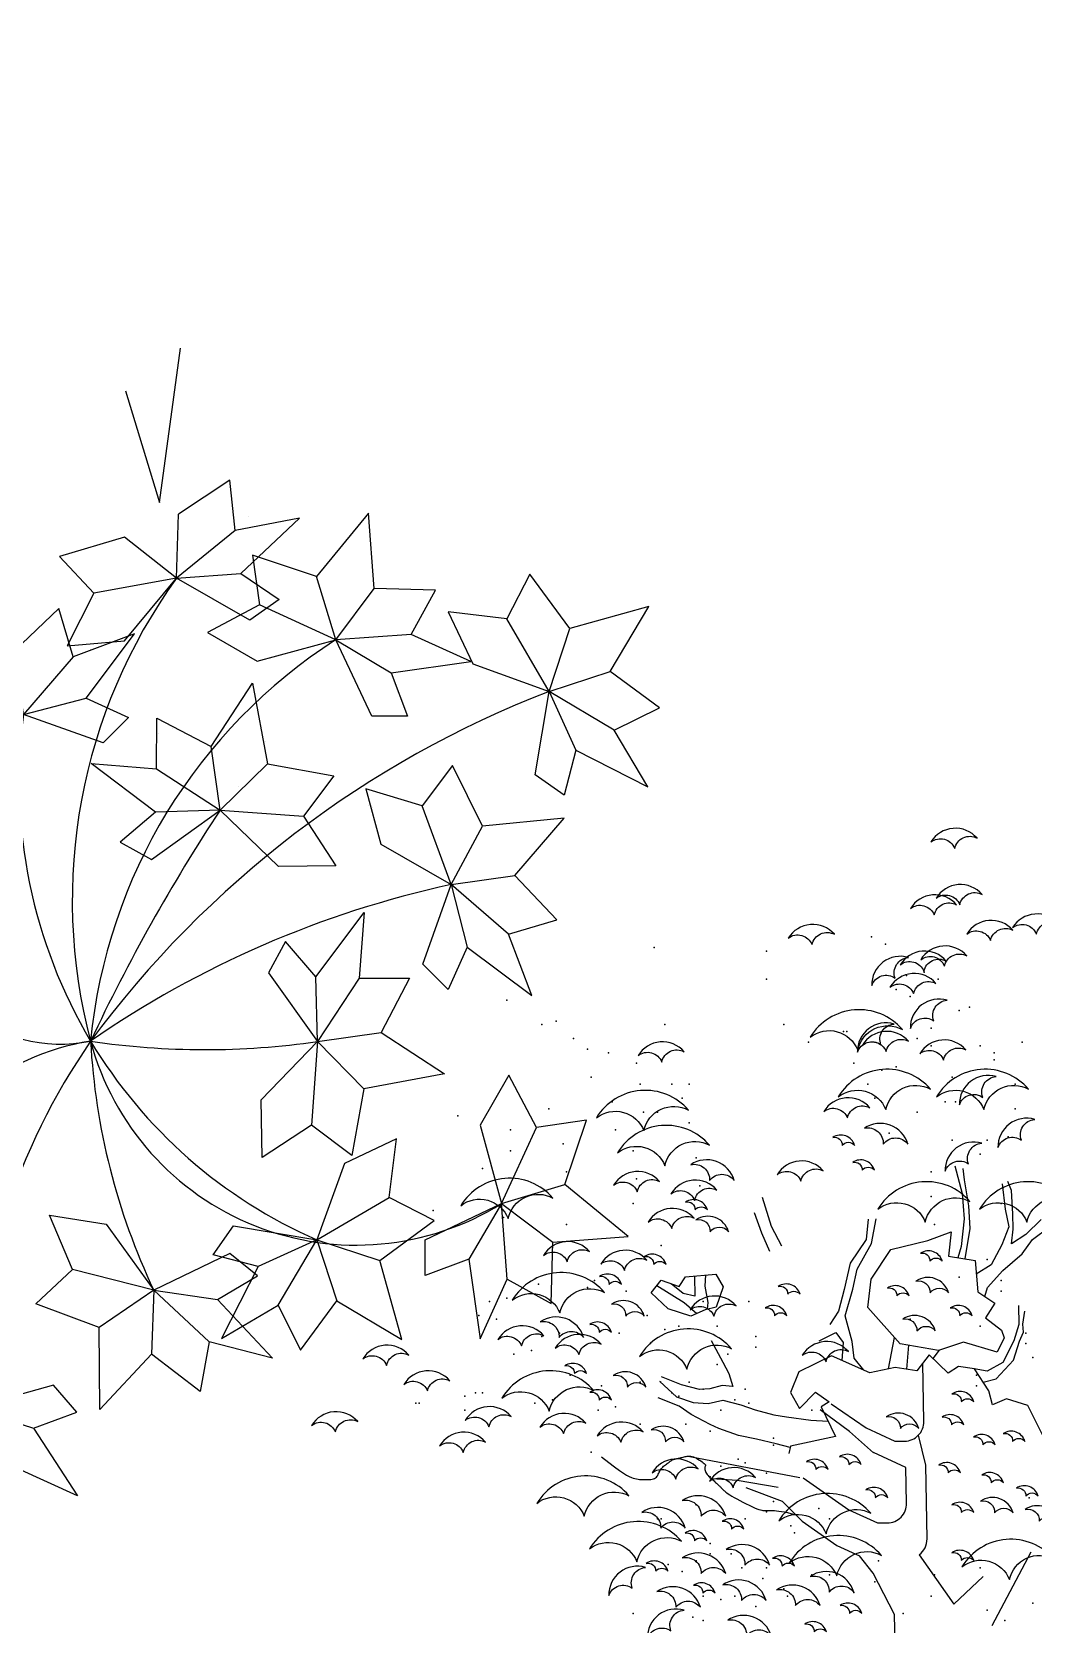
# Model space of a CAD drawing. Header units: millimetres. Extents: x 209.8 to 281.8, y 45 to 110.
# Drawn here: x 250.23 to 250.655, y 80.23 to 80.906 of the extents above; entities that cross this region are included whole.
import ezdxf

# ---------------------------------------------------------------- set-up
doc = ezdxf.new("R2010")
doc.units = ezdxf.units.MM
doc.header["$LTSCALE"] = 0.65
doc.linetypes.add('DASHED', pattern=[0.75, 0.5, -0.25])
for name, color, linetype in [('ARBOLES', 95, 'Continuous'), ('cajones', 235, 'Continuous'), ('murosgrueso', 5, 'Continuous'), ('plazaacceso', 251, 'Continuous')]:
    doc.layers.add(name, color=color, linetype=linetype)

# ---------------------------------------------------------------- blocks, each defined once
blk = doc.blocks.new('arb-pl51')
for p, q in [((0.00559, 0.00176), (0.00498, 0.03474)), ((-0.14384, 0.02448), (-0.13441, 0.01579)), ((-0.14313, 0.02404), (-0.14384, 0.02448)), ((-0.13441, 0.01579), (-0.12501, 0.01248)), ((-0.12501, 0.01248), (-0.11654, 0.01196)), ((-0.11654, 0.01196), (-0.10819, 0.01382)), ((-0.10819, 0.01382), (-0.098, 0.01119)), ((-0.098, 0.01119), (-0.08994, 0.00835)), ((-0.04677, 0.01184), (-0.02711, -0.00186)), ((-0.08994, 0.00835), (-0.07938, 0.00558)), ((-0.07938, 0.00558), (-0.07211, 0.00439)), ((-0.07211, 0.00439), (-0.05839, 0.00243)), ((-0.05839, 0.00243), (-0.04849, 0.00189)), ((-0.03652, -0.00393), (-0.0531, 0.00839)), ((-0.02295, -0.01597), (-0.03652, -0.00393)), ((-0.02711, -0.00186), (-0.01089, -0.00936)), ((-0.12682, -0.01797), (-0.10211, -0.02272)), ((-0.01089, -0.00936), (-0.00527, -0.00934)), ((-0.10211, -0.02272), (-0.06455, -0.02987)), ((-0.00419, -0.04453), (-0.00457, -0.02418)), ((-0.10008, -0.03164), (-0.11447, -0.03077)), ((-0.07679, -0.03562), (-0.10008, -0.03164)), ((-0.06273, -0.03015), (-0.0369, -0.04816)), ((-0.0369, -0.04816), (-0.02068, -0.05565)), ((-0.02068, -0.05565), (-0.01506, -0.05563)), ((-0.02299, -0.08398), (-0.0309, -0.07423)), ((0.00304, -0.07365), (0.02258, -0.10162)), ((0.06612, -0.07211), (0.04417, -0.11386)), ((-0.01101, -0.10734), (-0.02299, -0.08398)), ((0.02258, -0.10162), (0.03917, -0.08594)), ((-0.01017, -0.15047), (-0.01101, -0.10734))]:
    blk.add_line(p, q)
for points in [[(0.02306, 0.32598, -0.500189), (0.03571, 0.33178, 0.508573), (0.00963, 0.32962, -0.500189)], [(0.01147, 0.28834, -0.500189), (0.02412, 0.29413, 0.508573), (-0.00196, 0.29198, -0.500189)], [(0.02596, 0.29413, -0.500189), (0.03861, 0.29992, 0.508573), (0.01253, 0.29777, -0.500189)], [(0.0693, 0.27752, -0.500189), (0.08195, 0.28332, 0.508573), (0.05587, 0.28116, -0.500189)], [(-0.0577, 0.27157, -0.500189), (-0.04506, 0.27737, 0.508573), (-0.07113, 0.27521, -0.500189)], [(0.04334, 0.27386, -0.500189), (0.05599, 0.27966, 0.508573), (0.02991, 0.2775, -0.500189)], [(0.01726, 0.25938, -0.500189), (0.02991, 0.26518, 0.508573), (0.00384, 0.26302, -0.500189)], [(-0.01062, 0.25258, -0.500189), (-0.00311, 0.26429, 0.508573), (-0.02388, 0.24838, -0.500189)], [(0.00567, 0.25648, -0.500189), (0.01832, 0.26228, 0.508573), (-0.00776, 0.26013, -0.500189)], [(-0.00016, 0.24381, -0.500189), (0.01249, 0.24961, 0.508573), (-0.01358, 0.24745, -0.500189)], [(-0.03183, 0.21191, -0.500189), (-0.00653, 0.22351, 0.508573), (-0.05868, 0.2192, -0.500189)], [(0.01123, 0.22836, -0.500189), (0.01874, 0.24008, 0.508573), (-0.00203, 0.22417, -0.500189)], [(-0.01872, 0.21493, -0.500189), (-0.01121, 0.22664, 0.508573), (-0.03198, 0.21073, -0.500189)], [(-0.14275, 0.20514, -0.500189), (-0.1301, 0.21094, 0.508573), (-0.15617, 0.20878, -0.500189)], [(-0.01574, 0.21109, -0.500189), (-0.00309, 0.21689, 0.508573), (-0.02917, 0.21473, -0.500189)], [(0.01672, 0.20621, -0.500189), (0.02937, 0.21201, 0.508573), (0.00329, 0.20985, -0.500189)], [(-0.01595, 0.1782, -0.500189), (0.00934, 0.1898, 0.508573), (-0.04281, 0.18549, -0.500189)], [(0.03961, 0.1782, -0.500189), (0.06491, 0.1898, 0.508573), (0.01276, 0.18549, -0.500189)], [(0.039, 0.18515, -0.500189), (0.0465, 0.19687, 0.508573), (0.02573, 0.18096, -0.500189)], [(-0.15288, 0.1663, -0.500189), (-0.12758, 0.1779, 0.508573), (-0.17974, 0.17359, -0.500189)], [(-0.03762, 0.17348, -0.500189), (-0.02497, 0.17928, 0.508573), (-0.05105, 0.17712, -0.500189)], [(0.06085, 0.16094, -0.500189), (0.06835, 0.17265, 0.508573), (0.04758, 0.15674, -0.500189)], [(-0.14097, 0.14647, -0.500189), (-0.11568, 0.15807, 0.508573), (-0.16783, 0.15376, -0.500189)], [(-0.04056, 0.15796, -0.500189), (-0.0336, 0.15796, 0.508573), (-0.04591, 0.16241, -0.500189)], [(-0.01736, 0.15872, -0.500189), (-0.00345, 0.15873, 0.508573), (-0.02806, 0.16763, -0.500189)], [(0.03089, 0.1475, -0.500189), (0.0384, 0.15921, 0.508573), (0.01763, 0.14331, -0.500189)], [(-0.11568, 0.13814, -0.500189), (-0.10177, 0.13814, 0.508573), (-0.12638, 0.14704, -0.500189)], [(-0.06404, 0.13776, -0.500189), (-0.05139, 0.14356, 0.508573), (-0.07747, 0.1414, -0.500189)], [(-0.02932, 0.14392, -0.500189), (-0.02237, 0.14392, 0.508573), (-0.03467, 0.14837, -0.500189)], [(-0.22971, 0.11657, -0.500189), (-0.20441, 0.12817, 0.508573), (-0.25657, 0.12386, -0.500189)], [(-0.15664, 0.13177, -0.500189), (-0.14399, 0.13756, 0.508573), (-0.17007, 0.13541, -0.500189)], [(-0.12417, 0.12688, -0.500189), (-0.11153, 0.13268, 0.508573), (-0.1376, 0.13053, -0.500189)], [(0.00644, 0.11459, -0.500189), (0.03174, 0.12619, 0.508573), (-0.02042, 0.12188, -0.500189)], [(0.06399, 0.11459, -0.500189), (0.08929, 0.12619, 0.508573), (0.03713, 0.12188, -0.500189)], [(-0.1239, 0.12146, -0.500189), (-0.11694, 0.12146, 0.508573), (-0.12924, 0.12591, -0.500189)], [(-0.13708, 0.11094, -0.500189), (-0.12443, 0.11674, 0.508573), (-0.15051, 0.11458, -0.500189)], [(-0.11537, 0.10913, -0.500189), (-0.10494, 0.10913, 0.508573), (-0.12339, 0.11581, -0.500189)], [(-0.19633, 0.0921, -0.500189), (-0.18368, 0.0979, 0.508573), (-0.20975, 0.09575, -0.500189)], [(-0.16386, 0.08722, -0.500189), (-0.15122, 0.09302, 0.508573), (-0.17729, 0.09086, -0.500189)], [(-0.14731, 0.09058, -0.500189), (-0.14035, 0.09058, 0.508573), (-0.15265, 0.09503, -0.500189)], [(0.00907, 0.09245, -0.500189), (0.01603, 0.09246, 0.508573), (0.00372, 0.09691, -0.500189)], [(-0.20051, 0.06318, -0.500189), (-0.17521, 0.07478, 0.508573), (-0.22736, 0.07046, -0.500189)], [(-0.17259, 0.07935, -0.500189), (-0.16563, 0.07935, 0.508573), (-0.17794, 0.0838, -0.500189)], [(0.00917, 0.07451, -0.500189), (0.0196, 0.07451, 0.508573), (0.00115, 0.08118, -0.500189)], [(-0.11327, 0.06136, -0.500189), (-0.10062, 0.06716, 0.508573), (-0.1267, 0.065, -0.500189)], [(-0.07146, 0.07374, -0.500189), (-0.0645, 0.07374, 0.508573), (-0.07681, 0.07819, -0.500189)], [(-0.00966, 0.0728, -0.500189), (-0.0027, 0.0728, 0.508573), (-0.01501, 0.07725, -0.500189)], [(-0.16313, 0.0614, -0.500189), (-0.15269, 0.06141, 0.508573), (-0.17115, 0.06808, -0.500189)], [(-0.07895, 0.06157, -0.500189), (-0.07199, 0.06158, 0.508573), (-0.0843, 0.06602, -0.500189)], [(0.02592, 0.06157, -0.500189), (0.03288, 0.06158, 0.508573), (0.02058, 0.06602, -0.500189)], [(-0.22212, 0.04451, -0.500189), (-0.20948, 0.05031, 0.508573), (-0.23555, 0.04815, -0.500189)], [(-0.2009, 0.04924, -0.500189), (-0.18698, 0.04925, 0.508573), (-0.21159, 0.05814, -0.500189)], [(-0.17821, 0.05222, -0.500189), (-0.17125, 0.05222, 0.508573), (-0.18355, 0.05667, -0.500189)], [(-0.1285, 0.0313, -0.500189), (-0.10321, 0.0429, 0.508573), (-0.15536, 0.03859, -0.500189)], [(0.00168, 0.05298, -0.500189), (0.01211, 0.05299, 0.508573), (-0.00634, 0.05966, -0.500189)], [(-0.18966, 0.03963, -0.500189), (-0.17701, 0.04542, 0.508573), (-0.20309, 0.04327, -0.500189)], [(-0.04977, 0.03558, -0.500189), (-0.03712, 0.04138, 0.508573), (-0.0632, 0.03922, -0.500189)], [(-0.29858, 0.03352, -0.500189), (-0.28593, 0.03931, 0.508573), (-0.31201, 0.03716, -0.500189)], [(-0.2754, 0.01904, -0.500189), (-0.26275, 0.02484, 0.508573), (-0.28883, 0.02268, -0.500189)], [(-0.20646, 0.00765, -0.500189), (-0.18116, 0.01925, 0.508573), (-0.23332, 0.01494, -0.500189)], [(-0.19225, 0.02882, -0.500189), (-0.1853, 0.02882, 0.508573), (-0.1976, 0.03327, -0.500189)], [(-0.16219, 0.02117, -0.500189), (-0.15176, 0.02117, 0.508573), (-0.17021, 0.02784, -0.500189)], [(-0.17821, 0.01385, -0.500189), (-0.17125, 0.01385, 0.508573), (-0.18355, 0.0183, -0.500189)], [(0.02686, 0.01291, -0.500189), (0.03382, 0.01292, 0.508573), (0.02151, 0.01737, -0.500189)], [(-0.24063, -0.00123, -0.500189), (-0.22798, 0.00457, 0.508573), (-0.25405, 0.00241, -0.500189)], [(-0.32755, -0.00413, -0.500189), (-0.31491, 0.00167, 0.508573), (-0.34098, -0.00049, -0.500189)], [(-0.19831, -0.00507, -0.500189), (-0.18566, 0.00073, 0.508573), (-0.21174, -0.00143, -0.500189)], [(-0.16585, -0.00995, -0.500189), (-0.1532, -0.00415, 0.508573), (-0.17928, -0.00631, -0.500189)], [(-0.00769, -0.00223, -0.500189), (0.00275, -0.00222, 0.508573), (-0.01571, 0.00445, -0.500189)], [(0.02124, -0.00019, -0.500189), (0.0282, -0.00018, 0.508573), (0.0159, 0.00426, -0.500189)], [(-0.25511, -0.01571, -0.500189), (-0.24247, -0.00991, 0.508573), (-0.26854, -0.01207, -0.500189)], [(-0.14065, -0.00971, -0.500189), (-0.13022, -0.00971, 0.508573), (-0.14867, -0.00303, -0.500189)], [(0.03903, -0.01142, -0.500189), (0.04599, -0.01141, 0.508573), (0.03369, -0.00696, -0.500189)], [(0.05589, -0.00954, -0.500189), (0.06285, -0.00954, 0.508573), (0.05054, -0.00509, -0.500189)], [(-0.03681, -0.02265, -0.500189), (-0.02986, -0.02264, 0.508573), (-0.04216, -0.01819, -0.500189)], [(-0.13481, -0.03085, -0.500189), (-0.12216, -0.02505, 0.508573), (-0.14824, -0.02721, -0.500189)], [(-0.10235, -0.03573, -0.500189), (-0.0897, -0.02993, 0.508573), (-0.11577, -0.03209, -0.500189)], [(-0.05554, -0.02545, -0.500189), (-0.04858, -0.02545, 0.508573), (-0.06089, -0.021, -0.500189)], [(0.01937, -0.02732, -0.500189), (0.02633, -0.02732, 0.508573), (0.01402, -0.02287, -0.500189)], [(-0.18662, -0.05184, -0.500189), (-0.16132, -0.04024, 0.508573), (-0.21347, -0.04456, -0.500189)], [(-0.02183, -0.04136, -0.500189), (-0.01487, -0.04136, 0.508573), (-0.02718, -0.03691, -0.500189)], [(0.04372, -0.03294, -0.500189), (0.05067, -0.03294, 0.508573), (0.03837, -0.02849, -0.500189)], [(0.06338, -0.04042, -0.500189), (0.07034, -0.04042, 0.508573), (0.05803, -0.03597, -0.500189)], [(-0.12048, -0.05189, -0.500189), (-0.10657, -0.05188, 0.508573), (-0.13117, -0.04298, -0.500189)], [(-0.04969, -0.06176, -0.500189), (-0.02439, -0.05016, 0.508573), (-0.07654, -0.05447, -0.500189)], [(0.02686, -0.04978, -0.500189), (0.03382, -0.04978, 0.508573), (0.02151, -0.04533, -0.500189)], [(0.04569, -0.04995, -0.500189), (0.05612, -0.04995, 0.508573), (0.03767, -0.04327, -0.500189)], [(-0.14338, -0.05856, -0.500189), (-0.12946, -0.05856, 0.508573), (-0.15407, -0.04966, -0.500189)], [(-0.10325, -0.05912, -0.500189), (-0.09629, -0.05912, 0.508573), (-0.1086, -0.05467, -0.500189)], [(0.07097, -0.05463, -0.500189), (0.0814, -0.05463, 0.508573), (0.06295, -0.04795, -0.500189)], [(-0.15685, -0.07762, -0.500189), (-0.13155, -0.06603, 0.508573), (-0.18371, -0.07034, -0.500189)], [(-0.12424, -0.06579, -0.500189), (-0.11728, -0.06579, 0.508573), (-0.12959, -0.06134, -0.500189)], [(-0.04373, -0.08555, -0.500189), (-0.01844, -0.07396, 0.508573), (-0.07059, -0.07827, -0.500189)], [(-0.09567, -0.07954, -0.500189), (-0.08176, -0.07953, 0.508573), (-0.10637, -0.07063, -0.500189)], [(0.02686, -0.07692, -0.500189), (0.03382, -0.07692, 0.508573), (0.02151, -0.07247, -0.500189)], [(0.05407, -0.08769, -0.500189), (0.07936, -0.07609, 0.508573), (0.02721, -0.0804, -0.500189)], [(-0.15945, -0.09249, -0.500189), (-0.15194, -0.08077, 0.508573), (-0.17272, -0.09668, -0.500189)], [(-0.14619, -0.08295, -0.500189), (-0.13923, -0.08295, 0.508573), (-0.15153, -0.0785, -0.500189)], [(-0.12048, -0.08431, -0.500189), (-0.10657, -0.0843, 0.508573), (-0.13117, -0.0754, -0.500189)], [(-0.07463, -0.08009, -0.500189), (-0.06767, -0.08009, 0.508573), (-0.07998, -0.07564, -0.500189)], [(-0.11947, -0.09535, -0.500189), (-0.11251, -0.09535, 0.508573), (-0.12482, -0.0909, -0.500189)], [(-0.09758, -0.09956, -0.500189), (-0.08367, -0.09956, 0.508573), (-0.10827, -0.09066, -0.500189)], [(-0.04797, -0.09479, -0.500189), (-0.03405, -0.09479, 0.508573), (-0.05866, -0.08589, -0.500189)], [(-0.13479, -0.10337, -0.500189), (-0.12088, -0.10337, 0.508573), (-0.14548, -0.09447, -0.500189)], [(-0.06705, -0.10242, -0.500189), (-0.05314, -0.10242, 0.508573), (-0.07774, -0.09352, -0.500189)], [(-0.1376, -0.1167, -0.500189), (-0.13009, -0.10498, 0.508573), (-0.15087, -0.12089, -0.500189)], [(-0.09472, -0.11958, -0.500189), (-0.08081, -0.11958, 0.508573), (-0.10541, -0.11068, -0.500189)], [(-0.03647, -0.10679, -0.500189), (-0.02951, -0.10679, 0.508573), (-0.04181, -0.10234, -0.500189)], [(-0.0565, -0.11728, -0.500189), (-0.04954, -0.11728, 0.508573), (-0.06185, -0.11283, -0.500189)]]:
    blk.add_lwpolyline(points, format="xyb", close=True)
for points in [[(0.02307, 0.14633), (0.02726, 0.1308), (0.02853, 0.11649), (0.02682, 0.10075), (0.02488, 0.0944)], [(0.02897, 0.09374), (0.03179, 0.11094), (0.03107, 0.12369), (0.02863, 0.13856), (0.02794, 0.14494)], [(0.05004, 0.13615), (0.05156, 0.12182), (0.0538, 0.11183), (0.04969, 0.10175), (0.04376, 0.09038), (0.03528, 0.08519)], [(0.07201, 0.11613), (0.06327, 0.10753), (0.05523, 0.10226), (0.05623, 0.11056), (0.0559, 0.11933), (0.0553, 0.13245), (0.05322, 0.13756)], [(-0.07482, 0.10095), (-0.08064, 0.11216), (-0.08574, 0.12852)], [(-0.09043, 0.12004), (-0.08636, 0.10841), (-0.08184, 0.09811)], [(-0.02584, 0.11616), (-0.02708, 0.1048), (-0.03612, 0.09124), (-0.03941, 0.07647), (-0.04278, 0.0642), (-0.04752, 0.05656)], [(-0.02829, 0.03075), (-0.0339, 0.03759), (-0.03497, 0.04703), (-0.03893, 0.06147), (-0.03453, 0.07667), (-0.03208, 0.08789), (-0.02409, 0.10237), (-0.02135, 0.11636)], [(0.04014, 0.07245), (0.04174, 0.07764), (0.0503, 0.08712), (0.06136, 0.09667), (0.06711, 0.1048), (0.07681, 0.11185)], [(-0.1243, 0.08406), (-0.12396, 0.07266), (-0.13073, 0.07409), (-0.13741, 0.07968)], [(-0.11689, 0.06524), (-0.11657, 0.06909), (-0.11813, 0.07829), (-0.11787, 0.08466)], [(-0.14551, 0.07871), (-0.13004, 0.06904), (-0.12287, 0.06284)], [(0.05913, 0.0673), (0.05931, 0.05661), (0.05649, 0.04745), (0.05026, 0.03523), (0.04137, 0.03027), (0.03419, 0.03157)], [(0.03917, 0.02405), (0.04657, 0.02596), (0.05646, 0.03647), (0.05984, 0.04723), (0.06202, 0.05223), (0.06169, 0.05674), (0.06269, 0.06424)], [(-0.11472, 0.0476), (-0.10827, 0.03541), (-0.10478, 0.02896), (-0.10261, 0.02147), (-0.10858, 0.02206), (-0.11553, 0.02026), (-0.12144, 0.01987), (-0.13163, 0.0225), (-0.14286, 0.02703)], [(-0.05362, 0.04746), (-0.04413, 0.05219), (-0.03997, 0.04646), (-0.04077, 0.03623)], [(-0.01442, 0.03152), (-0.01098, 0.04933)], [(0.07374, -0.01637), (0.07369, -0.00776), (0.06445, 0.01083), (0.05235, 0.01466), (0.0444, 0.01114), (0.0424, 0.01911), (0.03428, 0.03155), (0.02514, 0.03284), (0.01944, 0.02908), (0.00871, 0.03956), (0.0017, 0.0305), (-0.01055, 0.03233), (-0.02504, 0.02932), (-0.04666, 0.03882), (-0.06512, 0.02994), (-0.06981, 0.01815), (-0.06475, 0.00911), (-0.05573, 0.01842), (-0.04808, 0.01286), (-0.05246, 0.01014), (-0.04437, -0.00667)], [(-0.00311, 0.04494), (-0.00426, 0.03139)], [(0.01089, 0.03743), (0.01443, 0.04213)], [(-0.07005, -0.0129), (-0.07791, -0.01087), (-0.08908, -0.0083), (-0.09933, -0.00619), (-0.11044, -0.00227), (-0.11539, 0.00002), (-0.12603, 0.0057), (-0.13299, 0.01049), (-0.14472, 0.01513)], [(-0.04437, -0.00667), (-0.06986, -0.01213), (-0.07089, -0.01637)], [(-0.1768, -0.01827), (-0.1728, -0.02143), (-0.16947, -0.02395), (-0.16673, -0.02592), (-0.1645, -0.02742), (-0.16269, -0.02852), (-0.16121, -0.0293), (-0.15998, -0.02985), (-0.1589, -0.03023), (-0.15792, -0.03052), (-0.15699, -0.03073), (-0.15612, -0.03089), (-0.15528, -0.03099), (-0.15447, -0.03106), (-0.15368, -0.03109), (-0.15289, -0.0311), (-0.15209, -0.0311), (-0.15128, -0.0311), (-0.15047, -0.03109), (-0.14967, -0.03105), (-0.14888, -0.03098), (-0.14814, -0.03087), (-0.14744, -0.03069), (-0.14681, -0.03045), (-0.14626, -0.03013), (-0.14579, -0.02972), (-0.14539, -0.02924), (-0.14505, -0.0287), (-0.14475, -0.02811), (-0.14446, -0.0275), (-0.14418, -0.02688), (-0.14387, -0.02626), (-0.14353, -0.02566), (-0.14314, -0.02509), (-0.14271, -0.02456), (-0.14223, -0.02406), (-0.14173, -0.02359), (-0.14121, -0.02315), (-0.14069, -0.02273), (-0.14016, -0.02234), (-0.13964, -0.02196), (-0.13914, -0.02161), (-0.13866, -0.02128), (-0.1382, -0.02096), (-0.13777, -0.02068), (-0.13736, -0.02042), (-0.13699, -0.02019), (-0.13664, -0.01999), (-0.13633, -0.01983), (-0.13606, -0.0197), (-0.13581, -0.0196), (-0.13557, -0.01952), (-0.13534, -0.01946), (-0.13509, -0.01941), (-0.13483, -0.01936), (-0.13453, -0.01931), (-0.13419, -0.01924), (-0.1338, -0.01916), (-0.13336, -0.01906), (-0.13288, -0.01895), (-0.13237, -0.01883), (-0.13183, -0.0187), (-0.13127, -0.01856), (-0.13069, -0.01842), (-0.13011, -0.01827), (-0.12952, -0.01813), (-0.12893, -0.018), (-0.12833, -0.01789), (-0.1277, -0.01783), (-0.12705, -0.01783), (-0.12636, -0.01789), (-0.12563, -0.01803), (-0.12485, -0.01827), (-0.12403, -0.01861), (-0.12317, -0.01904), (-0.12231, -0.01952), (-0.12147, -0.02004), (-0.12068, -0.02057), (-0.11996, -0.02109), (-0.11933, -0.02156), (-0.11882, -0.02196), (-0.11845, -0.02229), (-0.11821, -0.02254), (-0.11807, -0.02274), (-0.11802, -0.02291), (-0.11803, -0.02308), (-0.11808, -0.02325), (-0.11816, -0.02346), (-0.11824, -0.02371), (-0.1183, -0.02404), (-0.11834, -0.02443), (-0.11833, -0.02488), (-0.11829, -0.02537), (-0.11818, -0.02589), (-0.11802, -0.02645), (-0.11778, -0.02702), (-0.11746, -0.0276), (-0.11705, -0.02819), (-0.11657, -0.02876), (-0.11604, -0.02933), (-0.11547, -0.02989), (-0.11488, -0.03043), (-0.11429, -0.03094), (-0.11371, -0.03143), (-0.11318, -0.03188), (-0.11269, -0.0323), (-0.11226, -0.03269), (-0.11186, -0.03305), (-0.1115, -0.03339), (-0.11117, -0.03371), (-0.11085, -0.03401), (-0.11055, -0.03431), (-0.11026, -0.0346), (-0.10997, -0.0349), (-0.10968, -0.03519), (-0.10939, -0.03548), (-0.10909, -0.03577), (-0.1088, -0.03606), (-0.10851, -0.03635), (-0.10822, -0.03665), (-0.10793, -0.03694), (-0.10763, -0.03723), (-0.1073, -0.03754), (-0.10692, -0.03787), (-0.10644, -0.03825), (-0.10585, -0.03868), (-0.10511, -0.03918), (-0.10419, -0.03976), (-0.10306, -0.04044), (-0.10171, -0.04122), (-0.10018, -0.04207), (-0.09852, -0.04297), (-0.09679, -0.04389), (-0.09504, -0.04479), (-0.09332, -0.04563), (-0.0917, -0.0464), (-0.09022, -0.04705), (-0.08893, -0.04756), (-0.08783, -0.04795), (-0.08689, -0.04822), (-0.08611, -0.04841), (-0.08546, -0.04852), (-0.08494, -0.04858), (-0.08452, -0.0486), (-0.08419, -0.0486), (-0.08393, -0.0486), (-0.08371, -0.0486), (-0.08351, -0.0486), (-0.08329, -0.0486), (-0.08302, -0.0486), (-0.08268, -0.0486), (-0.08224, -0.0486), (-0.08166, -0.0486), (-0.08092, -0.04861), (-0.08002, -0.04862), (-0.07897, -0.04866), (-0.07777, -0.04875), (-0.07642, -0.04889), (-0.07493, -0.0491), (-0.0733, -0.04938), (-0.07154, -0.04977), (-0.06966, -0.05026), (-0.0677, -0.05083), (-0.06683, -0.0511)], [(-0.00457, -0.02418), (-0.02289, -0.01582)], [(-0.09518, -0.03562), (-0.0746, -0.04329), (-0.06332, -0.05463), (-0.04366, -0.06833), (-0.0309, -0.07423)]]:
    blk.add_lwpolyline(points)
for points in [[(0.04715, 0.04089), (0.02805, 0.04662), (0.01395, 0.04197), (-0.00776, 0.04575), (-0.0261, 0.06616), (-0.0243, 0.08225), (-0.01308, 0.09902), (0.00791, 0.10413), (0.02116, 0.10908), (0.0196, 0.09524), (0.03466, 0.09284), (0.0361, 0.07506), (0.04582, 0.06877), (0.04058, 0.06046), (0.04964, 0.05345), (0.051, 0.04913)], [(-0.11194, 0.0665), (-0.11826, 0.06488), (-0.12621, 0.06136), (-0.13916, 0.06549), (-0.14884, 0.07464), (-0.14308, 0.08167), (-0.13283, 0.07808), (-0.12939, 0.08359), (-0.1121, 0.0852), (-0.10791, 0.07798)]]:
    blk.add_lwpolyline(points, close=True)
blk.add_lwpolyline([(0.00304, -0.07365, 0.241861), (0.00742, -0.06471), (0.00665, -0.02297), (0.00258, -0.00596)], format="xyb")
for centre in [(-0.00531, 0.00156), (-0.01509, -0.04473)]:
    blk.add_arc(centre, 0.0109, 270.16188, 1.06766)
for p in [(-0.02403, 0.27586), (-0.01609, 0.27189), (-0.14707, 0.26991), (-0.08356, 0.26793), (-0.00419, 0.25405), (0.00574, 0.25603), (-0.08356, 0.25206), (-0.01014, 0.24611), (0.01367, 0.25206), (-0.23041, 0.24016), (-0.0022, 0.24215), (0.03153, 0.2362), (-0.21057, 0.22628), (-0.20263, 0.22827), (-0.14111, 0.22628), (-0.07364, 0.22628), (0.02558, 0.23421), (-0.19271, 0.21835), (-0.05975, 0.21637), (-0.03991, 0.22232), (-0.03792, 0.22232), (-0.02998, 0.21835), (0.00177, 0.21835), (0.00971, 0.2243), (0.0613, 0.21637), (-0.18477, 0.2124), (-0.17286, 0.21042), (0.00971, 0.21438), (0.03749, 0.21438), (0.04543, 0.21042), (-0.15699, 0.20447), (-0.03395, 0.20447), (-0.01808, 0.2005), (-0.01014, 0.20248), (0.04543, 0.20645), (-0.18279, 0.19654), (-0.155, 0.19257), (-0.13714, 0.19257), (-0.12722, 0.19257), (-0.02601, 0.19257), (0.02161, 0.19654), (0.05733, 0.19257), (-0.17088, 0.18265), (-0.13119, 0.18464), (-0.02205, 0.18464), (0.01764, 0.18265), (0.01764, 0.18265), (0.0236, 0.18265), (-0.2582, 0.17472), (-0.2066, 0.17869), (-0.15302, 0.1767), (-0.14508, 0.1767), (-0.03792, 0.17472), (0.00177, 0.1767), (0.05733, 0.17869), (-0.22843, 0.16679), (-0.1689, 0.16679), (-0.12722, 0.17075), (-0.01411, 0.16481), (0.05336, 0.16282), (-0.22843, 0.15489), (-0.19866, 0.15886), (-0.15897, 0.15489), (0.02161, 0.16084), (0.04146, 0.16084), (-0.2443, 0.14497), (-0.12325, 0.15092), (0.03749, 0.15291), (-0.19668, 0.14299), (-0.15699, 0.13902), (0.00971, 0.14299), (-0.12127, 0.13506), (0.00971, 0.12911), (-0.27209, 0.12118), (-0.2324, 0.11721), (-0.15897, 0.12514), (0.04939, 0.12514), (-0.19668, 0.11324), (0.01169, 0.11324), (-0.1431, 0.10135), (0.04146, 0.09341), (-0.1808, 0.08151), (0.02558, 0.0835), (0.04939, 0.08151), (-0.21255, 0.07953), (-0.18477, 0.07755), (-0.16294, 0.07557), (0.04939, 0.07557), (-0.24034, 0.06962), (-0.23041, 0.0716), (-0.11928, 0.06962), (-0.09349, 0.06962), (-0.24629, 0.06168), (-0.23637, 0.0597), (-0.15104, 0.06168), (-0.13318, 0.05573), (-0.11135, 0.05573), (-0.0022, 0.0597), (0.03749, 0.05573), (-0.21057, 0.04978), (-0.20065, 0.05177), (-0.16691, 0.05177), (-0.14905, 0.04582), (-0.14111, 0.05375), (-0.08952, 0.04978), (0.06329, 0.05177), (0.06329, 0.04582), (-0.22644, 0.03987), (-0.21652, 0.04185), (-0.10539, 0.03987), (-0.08952, 0.04384), (0.06725, 0.03789), (-0.19469, 0.02797), (-0.11135, 0.03392), (0.0355, 0.02797), (-0.24827, 0.01805), (-0.2443, 0.01805), (-0.17683, 0.02202), (-0.155, 0.024), (-0.13714, 0.01805), (-0.12722, 0.024), (-0.11928, 0.02004), (-0.09547, 0.02004), (0.0355, 0.02202), (-0.28201, 0.01211), (-0.28002, 0.01211), (-0.25423, 0.01607), (-0.21454, 0.01211), (-0.20462, 0.01409), (-0.1689, 0.01012), (-0.13318, 0.01607), (-0.10142, 0.01409), (-0.09349, 0.01211), (-0.25423, 0.00814), (-0.17882, 0.00814), (-0.155, 0.00021), (-0.12921, 0.00021), (-0.10936, 0.00814), (-0.05777, 0.00814), (-0.11532, -0.00376), (-0.07959, -0.00773), (-0.18279, -0.01566), (-0.18279, -0.01566), (-0.07959, -0.01169), (-0.10936, -0.02359), (-0.09944, -0.01962), (-0.09547, -0.02161), (-0.11532, -0.02954), (-0.08356, -0.02756), (-0.07959, -0.04342), (0.06527, -0.04144), (-0.14508, -0.05334), (-0.1431, -0.05334), (-0.12325, -0.0454), (-0.09547, -0.05334), (-0.08356, -0.04937), (-0.0538, -0.04739), (-0.04784, -0.05334), (-0.10341, -0.0573), (-0.06967, -0.0573), (-0.06769, -0.06127), (-0.11532, -0.06722), (-0.13913, -0.07912), (-0.12325, -0.07713), (-0.11532, -0.07317), (-0.10341, -0.07317), (-0.02006, -0.07713), (-0.13119, -0.08308), (-0.09745, -0.0811), (-0.08555, -0.08705), (-0.08356, -0.0811), (-0.05777, -0.08507), (-0.04784, -0.08507), (-0.02205, -0.08903), (0.01169, -0.08507), (0.03749, -0.0811), (-0.11928, -0.09697), (-0.10936, -0.09895), (-0.10142, -0.09697), (-0.07364, -0.093), (-0.07166, -0.09697), (-0.03395, -0.09498), (0.00971, -0.09697), (-0.15897, -0.10688), (-0.08952, -0.10292), (-0.00617, -0.10688), (0.04146, -0.1049), (0.06725, -0.10093), (-0.12524, -0.10886), (-0.11928, -0.11085), (0.05138, -0.11085)]:
    blk.add_point(p)
blk = doc.blocks.new('arb-pl58')
for p, q in [((-0.00526, 0.25006), (0.00665, 0.33736)), ((-0.02451, 0.31326), (-0.00526, 0.25006)), ((0.03442, 0.26264), (0.00552, 0.24345)), ((0.03749, 0.23429), (0.03442, 0.26264)), ((0.00429, 0.20717), (0.00552, 0.24345)), ((0.11307, 0.24405), (0.08358, 0.2082)), ((0.11624, 0.2013), (0.11307, 0.24405)), ((0.03749, 0.23429), (0.00429, 0.20717)), ((0.07404, 0.24112), (0.03749, 0.23429)), ((0.0407, 0.20997), (0.07404, 0.24112)), ((0.04482, 0.24209), (0.04482, 0.24209)), ((-0.02519, 0.23036), (-0.06187, 0.2195)), ((0.00429, 0.20717), (-0.02519, 0.23036)), ((-0.06187, 0.2195), (-0.0424, 0.19867)), ((0.08358, 0.2082), (0.0473, 0.22034)), ((0.0473, 0.22034), (0.0513, 0.19211)), ((0.00429, 0.20717), (0.0407, 0.20997)), ((0.0407, 0.20997), (0.06239, 0.19511)), ((0.09443, 0.17229), (0.08358, 0.2082)), ((0.20426, 0.20959), (0.19134, 0.18417)), ((0.22701, 0.17883), (0.20426, 0.20959)), ((-0.0424, 0.19867), (-0.05753, 0.16892)), ((0.00429, 0.20717), (-0.0424, 0.19867)), ((-0.02515, 0.17186), (0.00429, 0.20717)), ((0.04586, 0.18357), (0.00429, 0.20717)), ((0.0491, 0.20658), (0.0491, 0.20658)), ((0.09443, 0.17229), (0.11624, 0.2013)), ((0.15092, 0.20045), (0.11624, 0.2013)), ((0.13718, 0.17546), (0.15092, 0.20045)), ((-0.1198, 0.1941), (-0.1153, 0.1479)), ((-0.08733, 0.16612), (-0.1198, 0.1941)), ((-0.06221, 0.19004), (-0.08733, 0.16612)), ((-0.05426, 0.16265), (-0.06221, 0.19004)), ((-0.04143, 0.19588), (-0.04143, 0.19588)), ((0.0513, 0.19211), (0.02184, 0.17642)), ((0.06239, 0.19511), (0.04586, 0.18357)), ((0.09443, 0.17229), (0.0513, 0.19211)), ((0.27173, 0.19129), (0.22701, 0.17883)), ((0.24981, 0.15445), (0.27173, 0.19129)), ((0.15821, 0.18821), (0.17204, 0.15879)), ((0.19134, 0.18417), (0.15821, 0.18821)), ((0.2153, 0.1432), (0.19134, 0.18417)), ((-0.05753, 0.16892), (-0.02515, 0.17186)), ((-0.01945, 0.17573), (-0.05426, 0.16265)), ((-0.04687, 0.13926), (-0.01945, 0.17573)), ((0.02184, 0.17642), (0.05005, 0.16025)), ((0.05005, 0.16025), (0.09443, 0.17229)), ((0.13718, 0.17546), (0.09443, 0.17229)), ((0.09443, 0.17229), (0.12586, 0.1537)), ((0.11494, 0.12912), (0.09443, 0.17229)), ((0.17103, 0.1601), (0.13718, 0.17546)), ((0.2153, 0.1432), (0.22701, 0.17883)), ((-0.08225, 0.13018), (-0.08733, 0.16612)), ((-0.05426, 0.16265), (-0.08225, 0.13018)), ((-0.04442, 0.16687), (-0.04442, 0.16687)), ((0.12586, 0.1537), (0.17103, 0.1601)), ((0.12586, 0.1537), (0.1351, 0.12909)), ((0.17204, 0.15879), (0.2153, 0.1432)), ((0.2153, 0.1432), (0.24981, 0.15445)), ((0.27773, 0.13387), (0.24981, 0.15445)), ((-0.1153, 0.1479), (-0.14954, 0.13083)), ((-0.08225, 0.13018), (-0.1153, 0.1479)), ((0.02389, 0.11196), (0.04731, 0.14786)), ((0.04731, 0.14786), (0.05581, 0.10223)), ((-0.08225, 0.13018), (-0.04687, 0.13926)), ((-0.04687, 0.13926), (-0.02293, 0.12839)), ((0.20734, 0.09607), (0.2153, 0.1432)), ((0.2153, 0.1432), (0.23039, 0.10995)), ((0.25214, 0.12128), (0.2153, 0.1432)), ((-0.14954, 0.13083), (-0.12675, 0.1137)), ((-0.08225, 0.13018), (-0.12675, 0.1137)), ((-0.10511, 0.09029), (-0.08225, 0.13018)), ((-0.03721, 0.11415), (-0.08225, 0.13018)), ((-0.02293, 0.12839), (-0.03721, 0.11415)), ((-0.00692, 0.09946), (-0.00689, 0.12797)), ((-0.00689, 0.12797), (0.02389, 0.11196)), ((0.1351, 0.12909), (0.11494, 0.12912)), ((0.11573, 0.13073), (0.11573, 0.13073)), ((0.25214, 0.12128), (0.27773, 0.13387)), ((-0.0056, 0.11927), (-0.0056, 0.11927)), ((0.00207, 0.12218), (0.00207, 0.12218)), ((0.27106, 0.08927), (0.25214, 0.12128)), ((-0.12675, 0.1137), (-0.13649, 0.08177)), ((-0.04209, 0.11091), (-0.04209, 0.11091)), ((0.02897, 0.07603), (0.02389, 0.11196)), ((0.0549, 0.11475), (0.0549, 0.11475)), ((0.23039, 0.10995), (0.22384, 0.08448)), ((0.23039, 0.10995), (0.27106, 0.08927)), ((-0.00753, 0.07493), (-0.04399, 0.10235)), ((-0.04399, 0.10235), (-0.00692, 0.09946)), ((-0.00692, 0.09946), (0.02897, 0.07603)), ((0.02897, 0.07603), (0.05581, 0.10223)), ((0.05581, 0.10223), (0.09344, 0.09533)), ((0.16052, 0.10119), (0.14338, 0.0784)), ((0.17758, 0.06695), (0.16052, 0.10119)), ((-0.15011, 0.09565), (-0.16554, 0.06458)), ((-0.13328, 0.07263), (-0.15011, 0.09565)), ((-0.13649, 0.08177), (-0.10511, 0.09029)), ((-0.10504, 0.09682), (-0.13328, 0.07263)), ((-0.11834, 0.05318), (-0.10504, 0.09682)), ((0.09344, 0.09533), (0.07631, 0.07255)), ((0.22384, 0.08448), (0.20734, 0.09607)), ((0.03932, 0.08929), (0.03932, 0.08929)), ((0.14338, 0.0784), (0.11146, 0.08813)), ((0.11146, 0.08813), (0.11997, 0.05675)), ((-0.16554, 0.06458), (-0.20563, 0.07977)), ((-0.20563, 0.07977), (-0.1856, 0.0379)), ((-0.13328, 0.07263), (-0.14847, 0.03255)), ((-0.00753, 0.07493), (-0.02751, 0.05785)), ((-0.00984, 0.04813), (0.02897, 0.07603)), ((0.02897, 0.07603), (-0.00753, 0.07493)), ((0.02897, 0.07603), (0.07631, 0.07255)), ((0.06201, 0.04405), (0.02897, 0.07603)), ((0.03771, 0.07514), (0.03771, 0.07514)), ((0.07631, 0.07255), (0.09452, 0.04458)), ((0.1129, 0.07879), (0.1129, 0.07879)), ((0.11508, 0.07757), (0.11508, 0.07757)), ((0.15986, 0.03389), (0.14338, 0.0784)), ((-0.14847, 0.03255), (-0.16554, 0.06458)), ((0.15986, 0.03389), (0.17758, 0.06695)), ((0.22379, 0.07145), (0.17758, 0.06695)), ((0.1958, 0.03898), (0.22379, 0.07145)), ((-0.11818, 0.0547), (-0.11818, 0.0547)), ((-0.11039, 0.05575), (-0.11039, 0.05575)), ((-0.02751, 0.05785), (-0.00984, 0.04813)), ((0.11997, 0.05675), (0.15986, 0.03389)), ((-0.14847, 0.03255), (-0.11834, 0.05318)), ((-0.11834, 0.05318), (-0.09213, 0.05116)), ((-0.09213, 0.05116), (-0.10067, 0.03289)), ((-0.1856, 0.0379), (-0.21193, 0.01015)), ((-0.14847, 0.03255), (-0.1856, 0.0379)), ((0.09452, 0.04458), (0.06201, 0.04405)), ((0.15986, 0.03389), (0.1958, 0.03898)), ((0.21972, 0.01386), (0.1958, 0.03898)), ((-0.14847, 0.03255), (-0.18466, 0.00184)), ((-0.15631, -0.01276), (-0.14847, 0.03255)), ((-0.10067, 0.03289), (-0.14847, 0.03255)), ((0.14384, -0.01114), (0.15986, 0.03389)), ((0.15986, 0.03389), (0.16894, -0.00148)), ((0.19234, 0.0059), (0.15986, 0.03389)), ((0.08313, -0.01837), (0.11055, 0.01809)), ((0.11055, 0.01809), (0.10765, -0.01897)), ((-0.21193, 0.01015), (-0.18466, 0.00184)), ((0.19234, 0.0059), (0.21972, 0.01386)), ((-0.18466, 0.00184), (-0.18288, -0.03149)), ((0.06604, 0.00161), (0.05633, -0.01605)), ((0.08313, -0.01837), (0.06604, 0.00161)), ((0.20541, -0.0289), (0.19234, 0.0059)), ((0.16894, -0.00148), (0.15808, -0.02542)), ((0.16894, -0.00148), (0.20541, -0.0289)), ((-0.18288, -0.03149), (-0.15631, -0.01276)), ((0.05633, -0.01605), (0.08422, -0.05487)), ((0.15808, -0.02542), (0.14384, -0.01114)), ((0.08422, -0.05487), (0.08313, -0.01837)), ((0.10765, -0.01897), (0.08422, -0.05487)), ((0.10765, -0.01897), (0.13617, -0.01901)), ((0.13617, -0.01901), (0.12016, -0.04979)), ((0.08422, -0.05487), (0.12016, -0.04979)), ((0.12016, -0.04979), (0.15606, -0.07321)), ((0.05224, -0.08791), (0.08422, -0.05487)), ((0.08422, -0.05487), (0.08074, -0.1022)), ((0.08422, -0.05487), (0.11042, -0.08171)), ((-0.17743, -0.1044), (-0.16497, -0.07344)), ((-0.16497, -0.07344), (-0.14589, -0.09977)), ((0.15606, -0.07321), (0.11042, -0.08171)), ((0.19246, -0.07399), (0.17629, -0.1022)), ((0.20815, -0.10345), (0.19246, -0.07399)), ((0.05277, -0.12042), (0.05224, -0.08791)), ((0.11042, -0.08171), (0.10353, -0.11934)), ((-0.18999, -0.13821), (-0.20593, -0.10343)), ((-0.20593, -0.10343), (-0.17743, -0.1044)), ((-0.15314, -0.14517), (-0.17743, -0.1044)), ((-0.14589, -0.09977), (-0.15314, -0.14517)), ((0.08074, -0.1022), (0.05277, -0.12042)), ((0.10353, -0.11934), (0.08074, -0.1022)), ((0.17629, -0.1022), (0.18833, -0.14658)), ((0.18833, -0.14658), (0.20815, -0.10345)), ((0.23638, -0.09945), (0.20815, -0.10345)), ((0.22424, -0.13573), (0.23638, -0.09945)), ((0.12881, -0.11004), (0.09938, -0.12388)), ((0.12476, -0.14317), (0.12881, -0.11004)), ((0.09938, -0.12388), (0.08379, -0.16713)), ((-0.2225, -0.17135), (-0.18999, -0.13821)), ((-0.15314, -0.14517), (-0.18999, -0.13821)), ((0.08379, -0.16713), (0.12476, -0.14317)), ((0.15018, -0.15609), (0.12476, -0.14317)), ((0.18833, -0.14658), (0.22424, -0.13573)), ((0.26009, -0.16522), (0.22424, -0.13573)), ((-0.15314, -0.14517), (-0.17966, -0.16995)), ((-0.15314, -0.14517), (-0.13131, -0.17444)), ((-0.15174, -0.18801), (-0.15314, -0.14517)), ((-0.10802, -0.16096), (-0.15314, -0.14517)), ((-0.06764, -0.15314), (-0.03554, -0.15826)), ((-0.05456, -0.18384), (-0.06764, -0.15314)), ((0.14516, -0.16708), (0.18833, -0.14658)), ((0.18833, -0.14658), (0.16974, -0.17801)), ((0.1915, -0.18932), (0.18833, -0.14658)), ((0.18833, -0.14658), (0.21734, -0.16839)), ((-0.10585, -0.18101), (-0.10802, -0.16096)), ((-0.03554, -0.15826), (-0.00855, -0.19549)), ((0.02508, -0.17567), (0.03666, -0.15917)), ((0.03666, -0.15917), (0.08379, -0.16713)), ((0.11942, -0.17885), (0.15018, -0.15609)), ((-0.17966, -0.16995), (-0.2225, -0.17135)), ((-0.17512, -0.20434), (-0.17966, -0.16995)), ((0.08379, -0.16713), (0.05054, -0.18221)), ((0.06187, -0.20397), (0.08379, -0.16713)), ((0.08379, -0.16713), (0.11942, -0.17885)), ((0.08379, -0.16713), (0.09504, -0.20164)), ((0.14513, -0.18725), (0.14516, -0.16708)), ((0.21649, -0.20307), (0.21734, -0.16839)), ((0.21734, -0.16839), (0.26009, -0.16522)), ((-0.13131, -0.17444), (-0.13285, -0.22004)), ((-0.13131, -0.17444), (-0.10585, -0.18101)), ((0.03451, -0.17476), (-0.00855, -0.19549)), ((0.05054, -0.18221), (0.02508, -0.17567)), ((0.05023, -0.1874), (0.03451, -0.17476)), ((0.13188, -0.22356), (0.11942, -0.17885)), ((0.16974, -0.17801), (0.14513, -0.18725)), ((0.16974, -0.17801), (0.17614, -0.22318)), ((-0.15174, -0.18801), (-0.17512, -0.20434)), ((-0.13285, -0.22004), (-0.15174, -0.18801)), ((-0.0754, -0.20331), (-0.05456, -0.18384)), ((-0.00855, -0.19549), (-0.05456, -0.18384)), ((0.02758, -0.20076), (0.05023, -0.1874)), ((0.05054, -0.18221), (0.02986, -0.22289)), ((-0.00855, -0.19549), (-0.03954, -0.21663)), ((-0.00855, -0.19549), (-0.00979, -0.23177)), ((-0.00855, -0.19549), (0.02758, -0.20076)), ((0.02273, -0.2248), (-0.00855, -0.19549)), ((0.17614, -0.22318), (0.1915, -0.18932)), ((0.1915, -0.18932), (0.21649, -0.20307)), ((-0.03954, -0.21663), (-0.0754, -0.20331)), ((0.02758, -0.20076), (0.05873, -0.23409)), ((0.02986, -0.22289), (0.06187, -0.20397)), ((0.06187, -0.20397), (0.07446, -0.22956)), ((0.07446, -0.22956), (0.09504, -0.20164)), ((0.09504, -0.20164), (0.13188, -0.22356)), ((-0.15462, -0.2428), (-0.16218, -0.21029)), ((-0.16218, -0.21029), (-0.13145, -0.22091)), ((-0.13145, -0.22091), (-0.11134, -0.26226)), ((-0.03909, -0.26305), (-0.03954, -0.21663)), ((0.02273, -0.2248), (0.01774, -0.25288)), ((0.05873, -0.23409), (0.02273, -0.2248)), ((-0.00979, -0.23177), (-0.03909, -0.26305)), ((0.01774, -0.25288), (-0.00979, -0.23177)), ((-0.17852, -0.25835), (-0.15462, -0.2428)), ((-0.11134, -0.26226), (-0.15462, -0.2428)), ((-0.06532, -0.24932), (-0.11134, -0.26226)), ((-0.05205, -0.2645), (-0.06532, -0.24932)), ((-0.14552, -0.2777), (-0.17852, -0.25835)), ((-0.11134, -0.26226), (-0.14552, -0.2777)), ((-0.11134, -0.26226), (-0.11885, -0.29777)), ((-0.11134, -0.26226), (-0.07667, -0.27372)), ((-0.08562, -0.29655), (-0.11134, -0.26226)), ((-0.07667, -0.27372), (-0.05205, -0.2645)), ((-0.15314, -0.32349), (-0.14552, -0.2777)), ((-0.07667, -0.27372), (-0.05178, -0.31196)), ((-0.1884, -0.28994), (-0.14186, -0.31364)), ((-0.08562, -0.29655), (-0.0954, -0.32334)), ((-0.05178, -0.31196), (-0.08562, -0.29655)), ((-0.11885, -0.29777), (-0.15314, -0.32349)), ((-0.0954, -0.32334), (-0.11885, -0.29777))]:
    blk.add_line(p, q)
for centre, radius, start, end in [((0.2564, 0.02493), 0.31108, 144.13745, 194.83215), ((0.25844, -0.08386), 0.30416, 122.63155, 174.50065), ((0.42575, -0.40211), 0.58451, 111.10265, 143.53405), ((0.20323, 0.0924), 0.28796, 172.46245, 210.72215), ((0.9204, -0.50964), 1.0666, 146.69505, 154.75285), ((-0.06118, 0.03095), 0.0873, 178.95165, 281.13715), ((0.28092, -0.52466), 0.57151, 102.22842, 124.68585), ((-0.02292, -0.19113), 0.13809, 98.91587, 160.55825), ((0.2691, -0.27051), 0.38053, 145.45105, 178.75775), ((0.33173, -0.03411), 0.37662, 183.13455, 205.37215), ((0.19623, 0.0902), 0.28082, 211.06515, 246.39915), ((0.10608, -0.01435), 0.15572, 195.02065, 301.88515), ((0.02051, 0.38261), 0.4421, 261.56815, 278.28615)]:
    blk.add_arc(centre, radius, start, end)

msp = doc.modelspace()

# ---------------------------------------------------------------- hatches: boundary and pattern name
at = {"layer": 'plazaacceso'}
h = msp.add_hatch(dxfattribs=at)
h.set_pattern_fill('AR-HBONE,_O', color=256, scale=0.003)
h.set_pattern_definition([(45, (0, 0), (4e-17, 0.4310523), [0.9144, -0.3048]), (135, (0.21553, 0.21553), (4e-17, 0.4310523), [0.9144, -0.3048])])
h.paths.add_polyline_path([(258.11516, 79.3509), (257.96805, 79.70817), (250.61215, 79.70817, -0.007522), (250.39224, 79.44498, -0.204143), (249.99052, 76.4531), (259.3084, 76.4531), (259.06705, 77.03921)])
h.paths.add_polyline_path([(257.16327, 81.66259), (256.21138, 83.97427), (255.25948, 86.28596), (255.01269, 86.8853), (253.15502, 86.8853, -0.171915), (250.61215, 79.70817), (257.96805, 79.70817)])

# ---------------------------------------------------------------- linework, layer by layer
at = {"layer": 'cajones'}
msp.add_arc((241.75502, 86.8853), 11.4, 319.257537, 23.469947, dxfattribs=at)
at = {"layer": 'murosgrueso', "linetype": 'DASHED', "ltscale": 1.5}
msp.add_arc((241.75502, 86.8853), 10.35, 323.639108, 69.678728, dxfattribs=at)

# ---------------------------------------------------------------- block references
at = {"layer": 'ARBOLES', "xscale": 0.75, "yscale": 0.75, "zscale": 0.75}
for name, p in [('arb-pl58', (250.28772, 80.51827)), ('arb-pl51', (250.60407, 80.31455))]:
    msp.add_blockref(name, p, dxfattribs=at)

doc.saveas('drawing.dxf')
